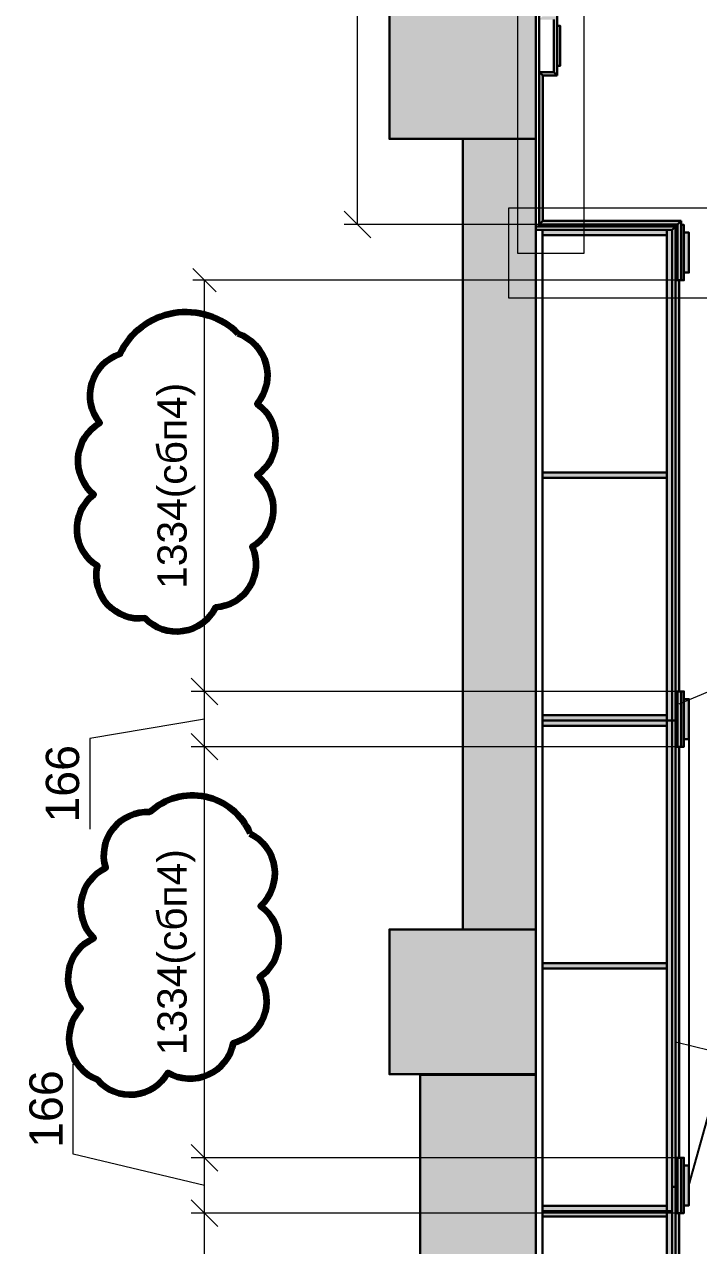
# Model space of a CAD drawing. Header units: millimetres. Extents: x 0 to 410, y 0 to 283.
# Drawn here: x 79.7 to 120.2, y 109.7 to 183 of the extents above; entities that cross this region are included whole.
import ezdxf
from ezdxf import colors
from ezdxf.entities.mleader import LeaderData, LeaderLine
from ezdxf.math import Vec2, Vec3

# ---------------------------------------------------------------- set-up
doc = ezdxf.new("R2010")
doc.units = ezdxf.units.MM
doc.layers.get('DEFPOINTS').update_dxf_attribs({"color": 106, "lineweight": 5})
for name, color, linetype, lineweight in [('A-Sect', 73, 'Continuous', 25), ('коррекция от 2013.04.17', 5, 'Continuous', 100), ('Линии Размерные и Текст', 1, 'Continuous', 5), ('толстая', 7, 'Continuous', 30)]:
    doc.layers.add(name, color=color, linetype=linetype, lineweight=lineweight)
doc.styles.get("Standard").update_dxf_attribs({"font": 'arial.ttf'})
doc.dimstyles.get("Standard").update_dxf_attribs({"dimscale": 0, "dimtxt": 2.5, "dimasz": 2, "dimexe": 1, "dimexo": 0, "dimgap": 0.75, "dimtad": 1, "dimdsep": 46, "dimtxsty": 'Standard', "dimblk": 'OBLIQUE', "dimcen": 1.5, "dimclrd": 256, "dimclre": 256, "dimclrt": 7, "dimazin": 0, "dimtfac": 1, "dimtmove": 1, "dimatfit": 3, "dimfxl": 1, "dimtolj": 1, "dimtzin": 0, "dimlwd": 5, "dimlwe": 5, "dimarcsym": 0})

# ---------------------------------------------------------------- blocks, each defined once
blk = doc.blocks.new('*U505')
at = {"layer": 'Линии Размерные и Текст'}
h = blk.add_hatch(color=190, dxfattribs=at)
h.dxf.hatch_style = 1
h.paths.add_polyline_path([(755.2, 12327), (755.2, 12141), (3063.2, 12141), (3063.2, 12700), (2902.2, 12700), (2902.2, 12327)])
h.paths.add_polyline_path([(3063.2, 12700), (3063.2, 12495), (7313.2, 12495), (7313.2, 10912), (10455.2, 10912), (10455.2, 7399), (10021.2, 7399), (10021.2, 2903), (12174.2, 2903), (12174.2, 1592.8), (12180.2, 1586.8), (12174.2, 1586.8), (12174.2, -265), (8408.6, -265), (8408.6, -613), (12519.2, -613), (12519.2, 3108), (10226.2, 3108), (10226.2, 7194), (10779.2, 7194), (10779.2, 11117), (7518.2, 11117), (7518.2, 12700)])
h = blk.add_hatch(color=190, dxfattribs=at)
h.dxf.hatch_style = 1
h.paths.add_polyline_path([(5880.4, 194.5), (5880.4, 179.5), (6000.4, 179.5), (6000.4, 194.5)])
h.paths.add_polyline_path([(5857.4, 179.5), (5857.4, 170.9), (6023.4, 170.9), (6023.4, 179.5)])
h.paths.add_polyline_path([(5857.4, 170.9), (5845.4, 170.9), (5855.8, 160.5), (6023.4, 160.5), (6023.4, 170.9)])
h.paths.add_polyline_path([(5855.8, 160.5), (5861.8, 154.5), (6023.4, 154.5), (6023.4, 160.5)])
h = blk.add_hatch(color=190, dxfattribs=at)
h.dxf.hatch_style = 1
h.paths.add_polyline_path([(7280.6, 194.5), (7280.6, 179.5), (7400.6, 179.5), (7400.6, 194.5)])
h.paths.add_polyline_path([(7257.6, 179.5), (7257.6, 171), (7423.6, 171), (7423.6, 179.5)])
h.paths.add_polyline_path([(7257.6, 171), (7257.6, 160.5), (7423.6, 160.5), (7423.6, 171)])
h.paths.add_polyline_path([(7257.6, 160.5), (7257.6, 154.5), (7423.6, 154.5), (7423.6, 160.5)])
h = blk.add_hatch(color=190, dxfattribs=at)
h.dxf.hatch_style = 1
h.paths.add_polyline_path([(8680.8, 194.5), (8680.8, 179.5), (8800.8, 179.5), (8800.8, 194.5)])
h.paths.add_polyline_path([(8657.8, 179.5), (8657.8, 171), (8823.8, 171), (8823.8, 179.5)])
h.paths.add_polyline_path([(8657.8, 171), (8657.8, 160.5), (8823.8, 160.5), (8823.8, 171)])
h.paths.add_polyline_path([(8657.8, 160.5), (8657.8, 154.5), (8823.8, 154.5), (8823.8, 160.5)])
h = blk.add_hatch(color=190, dxfattribs=at)
h.dxf.hatch_style = 1
h.paths.add_polyline_path([(5855.8, 160.5), (5855.8, -255), (5861.9, -255), (5861.9, 154.5)])
h.paths.add_polyline_path([(5845.4, 170.9), (5845.4, -244.6), (5855.8, -255), (5855.8, -255), (5855.8, 160.5)])
h.paths.add_polyline_path([(5871.9, 128.5), (5871.9, -245), (5887.9, -245), (5887.9, 128.5)])
h = blk.add_hatch(color=190, dxfattribs=at)
h.dxf.hatch_style = 1
h.paths.add_polyline_path([(6023.4, 164.9), (6023.4, 154.5), (7257.6, 154.5), (7257.6, 164.9)])
h = blk.add_hatch(color=190, dxfattribs=at)
h.dxf.hatch_style = 1
h.paths.add_polyline_path([(7423.6, 164.9), (7423.6, 154.5), (8657.8, 154.5), (8657.8, 164.9)])
h = blk.add_hatch(color=190, dxfattribs=at)
h.dxf.hatch_style = 1
h.paths.add_polyline_path([(8823.8, 164.9), (8823.8, 154.5), (10058, 154.5), (10058, 164.9)])
h = blk.add_hatch(color=190, dxfattribs=at)
h.dxf.hatch_style = 1
h.paths.add_polyline_path([(6600.5, 128.5), (6600.5, -245), (6616.5, -245), (6616.5, 128.5)])
h.paths.add_polyline_path([(5871.9, 144.5), (5871.9, 128.5), (5887.9, 128.5), (6600.5, 128.5), (6616.5, 128.5), (7329.1, 128.5), (7345.1, 128.5), (7345.1, 144.5)])
h = blk.add_hatch(color=190, dxfattribs=at)
h.dxf.hatch_style = 1
h.paths.add_polyline_path([(7329.1, 128.5), (7329.1, -245), (7345.1, -245), (7345.1, 128.5)])
h.paths.add_polyline_path([(7345.1, 128.5), (7345.1, -245), (7361.1, -245), (7361.1, 128.5)])
h.paths.add_polyline_path([(7345.1, 144.5), (7345.1, 128.5), (7361.1, 128.5), (8073.7, 128.5), (8089.7, 128.5), (8802.3, 128.5), (8818.3, 128.5), (8818.3, 144.5)])
h = blk.add_hatch(color=190, dxfattribs=at)
h.dxf.hatch_style = 1
h.paths.add_polyline_path([(8073.7, 128.5), (8073.7, -245), (8089.7, -245), (8089.7, 128.5)])
h = blk.add_hatch(color=190, dxfattribs=at)
h.dxf.hatch_style = 1
h.paths.add_polyline_path([(8802.3, 128.5), (8802.3, -245), (8818.3, -245), (8818.3, 128.5)])
h.paths.add_polyline_path([(8818.3, 128.5), (8818.3, -245), (8834.3, -245), (8834.3, 128.5)])
h = blk.add_hatch(color=190, dxfattribs=at)
h.dxf.hatch_style = 1
h.paths.add_polyline_path([(8818.3, 144.5), (8818.3, 128.5), (8834.3, 128.5), (9546.9, 128.5), (9546.9, -245), (9562.9, -245), (9562.9, 128.5), (10275.5, 128.5), (10291.5, 128.5), (10291.5, 144.5)])
h = blk.add_hatch(color=190, dxfattribs=at)
h.dxf.hatch_style = 1
h.paths.add_polyline_path([(5408.5, -244.6), (5398.2, -255), (5855.8, -255), (5845.4, -244.6), (5845.4, -244.6)])
h.paths.add_polyline_path([(5398.2, -211.4), (5398.2, -255), (5408.5, -244.6), (5408.5, -201)])
h.paths.add_polyline_path([(5230.5, -201), (5240.9, -211.4), (5398.2, -211.4), (5408.5, -201)])
h.paths.add_polyline_path([(5259.5, -192), (5259.5, -201), (5379.5, -201), (5379.5, -192)])
h.paths.add_polyline_path([(5230.5, -201), (5230.5, -244.6), (5240.9, -255), (5241, -255), (5241, -211.4)])
h = blk.add_hatch(color=190, dxfattribs=at)
h.dxf.hatch_style = 1
h.paths.add_polyline_path([(5164.2, -265), (5164.2, -705), (5599.2, -705), (5599.2, -265), (5398.1, -265)])
h = blk.add_hatch(color=190, dxfattribs=at)
h.dxf.hatch_style = 1
h.paths.add_polyline_path([(5599.2, -265), (5599.2, -485), (7972.2, -485), (7972.2, -265)])
h = blk.add_hatch(color=190, dxfattribs=at)
h.dxf.hatch_style = 1
h.paths.add_polyline_path([(7972.2, -265), (7972.2, -705), (8407.2, -705), (8407.2, -265)])
at = {"layer": 'толстая'}
for p, q in [((5845.4, -244.6), (5845.4, 170.9)), ((5845.4, 170.9), (5865.8, 150.5)), ((6023.4, 170.9), (5845.4, 170.9)), ((5855.8, 160.5), (6023.4, 160.5)), ((5855.8, 160.5), (5855.8, -255)), ((5861.8, 154.5), (11754.6, 154.5)), ((5861.9, 154.5), (5861.9, -265)), ((5865.8, 150.5), (5865.9, 150.5)), ((5871.9, 144.5), (5865.9, 150.5)), ((6023.4, 154.5), (6023.4, 170.9)), ((6023.4, 154.5), (6023.4, 164.9)), ((6023.4, 164.9), (7257.6, 164.9)), ((7257.6, 171), (7257.6, 154.5)), ((7423.6, 171), (7257.6, 171)), ((7257.6, 160.5), (7423.6, 160.5)), ((7345.1, 144.5), (7345.1, 154.5)), ((7423.6, 154.5), (7423.6, 171)), ((7423.6, 164.9), (8657.8, 164.9)), ((8657.8, 171), (8657.8, 154.5)), ((8823.8, 171), (8657.8, 171)), ((8657.8, 164.9), (8657.8, 154.5)), ((8657.8, 160.5), (8823.8, 160.5)), ((8657.8, 154.5), (8823.8, 154.5)), ((8745.2, 144.5), (8745.2, 154.5)), ((8823.8, 154.5), (8823.8, 171)), ((8823.8, 164.9), (8823.8, 154.5)), ((10058, 164.9), (8823.8, 164.9)), ((6023.4, 144.5), (5871.9, 144.5)), ((5871.9, 144.5), (5871.9, 144.5)), ((5871.9, 144.5), (7345.1, 144.5)), ((7257.6, 144.5), (6023.4, 144.5)), ((6023.4, 144.5), (7257.6, 144.5)), ((7345.1, 144.5), (8818.3, 144.5)), ((8657.8, 144.5), (7423.6, 144.5)), ((8818.3, 144.5), (10291.5, 144.5)), ((8823.8, 144.5), (10058, 144.5)), ((5230.5, -201), (5408.5, -201)), ((5240.9, -211.4), (5398.2, -211.4)), ((5408.5, -201), (5398.2, -211.4)), ((2301.1, -255), (5861.9, -255)), ((5398.1, -225.6), (5398.1, -255)), ((5408.5, -244.6), (5398.2, -255)), ((5845.4, -244.6), (5408.5, -244.6)), ((5855.8, -255), (5845.4, -244.6)), ((5855.8, -255), (5845.4, -244.6)), ((5388.2, -265), (5388.1, -265)), ((5388.1, -265), (5398.1, -265)), ((5388.2, -265), (5388.2, -265)), ((5398.1, -265), (5398.1, -265)), ((5398.1, -265), (5865.9, -265))]:
    blk.add_line(p, q, dxfattribs=at)
for points in [[(3063.2, 12495), (7313.2, 12495), (7313.2, 10912), (10455.2, 10912), (10455.2, 7399), (10021.2, 7399), (10021.2, 2903), (12174.2, 2903), (12174.2, -265), (8408.6, -265), (8408.6, -613), (12519.2, -613), (12519.2, 3108), (10226.2, 3108), (10226.2, 7194), (10779.2, 7194), (10779.2, 11117), (7518.2, 11117), (7518.2, 12700), (3063.2, 12700)], [(5855.8, -265), (5855.8, -265), (5388.2, -265), (5388.2, -265)], [(7972.2, -265), (7972.2, -485), (5599.2, -485), (5599.2, -265)]]:
    blk.add_lwpolyline(points, close=True, dxfattribs=at)
for points in [[(10226.2, 7194), (10226.2, 4286), (10226.2, 3108), (12519.2, 3108), (12519.2, -613), (8407.2, -613)], [(12174.2, -265), (8407.2, -265), (7972.2, -265), (5871.9, -265), (5871.9, -245), (5887.9, -245), (5887.9, 128.5), (6600.5, 128.5), (6600.5, -245), (6616.5, -245), (6616.5, 128.5), (7329.1, 128.5), (7329.1, -245), (7345.1, -245), (7361.1, -245), (7361.1, 128.5), (8073.7, 128.5), (8073.7, -245), (8089.7, -245), (8089.7, 128.5), (8802.3, 128.5), (8802.3, -245), (8818.3, -245), (8834.3, -245), (8834.3, 128.5), (9546.9, 128.5)], [(5880.4, 194.5), (5880.4, 194.5)], [(5880.4, 179.5), (5880.4, 194.5), (6000.4, 194.5), (6000.4, 179.5)], [(6000.4, 194.5), (6000.4, 194.5)], [(7280.6, 179.5), (7280.6, 194.5), (7400.6, 194.5), (7400.6, 179.5)], [(7280.6, 194.5), (7280.6, 194.5)], [(7400.6, 194.5), (7400.6, 194.5)], [(8680.8, 179.5), (8680.8, 194.5), (8800.8, 194.5), (8800.8, 179.5)], [(8680.8, 194.5), (8680.8, 194.5)], [(8800.8, 194.5), (8800.8, 194.5)], [(5857.4, 179.5), (5857.4, 179.5)], [(5857.4, 170.9), (5857.4, 179.5), (6023.4, 179.5), (6023.4, 170.9)], [(6023.4, 179.5), (6023.4, 179.5)], [(7257.6, 171), (7257.6, 179.5), (7423.6, 179.5), (7423.6, 171)], [(7257.6, 179.5), (7257.6, 179.5)], [(7423.6, 179.5), (7423.6, 179.5)], [(8657.8, 171), (8657.8, 179.5), (8823.8, 179.5), (8823.8, 171)], [(8657.8, 179.5), (8657.8, 179.5)], [(8823.8, 179.5), (8823.8, 179.5)], [(5871.9, 128.5), (5871.9, 144.5), (5871.9, 144.5), (5871.9, -245), (5871.9, -245), (5871.9, 128.5), (5887.9, 128.5)], [(6012.9, 144.5), (6012.9, 144.5)], [(6023.4, 144.5), (7257.6, 144.5), (7423.6, 144.5)], [(6600.5, 128.5), (6616.5, 128.5)], [(7329.1, 128.5), (7345.1, 128.5), (7361.1, 128.5)], [(7345.1, -245), (7345.1, 128.5), (7345.1, 144.5)], [(8657.8, 144.5), (7423.6, 144.5), (7423.6, 144.5), (8657.8, 144.5)], [(8073.7, 128.5), (8089.7, 128.5)], [(8802.3, 128.5), (8818.3, 128.5), (8834.3, 128.5)], [(8818.3, -245), (8818.3, 128.5), (8818.3, 144.5)], [(8823.8, 144.5), (10058, 144.5)], [(5259.5, -192), (5259.5, -192)], [(5259.5, -201), (5259.5, -192), (5379.5, -192), (5379.5, -201)], [(5379.5, -192), (5379.5, -192)], [(5398.2, -255), (5408.5, -244.6), (5408.5, -201)], [(5398.2, -255), (5398.2, -211.4)], [(5887.9, -245), (6600.5, -245)], [(6616.5, -245), (7329.1, -245)], [(7361.1, -245), (8073.7, -245)], [(8089.7, -245), (8802.3, -245)], [(8834.3, -245), (9546.9, -245)], [(2311.2, -265), (2311.2, -705), (2756.2, -705), (2756.2, -265), (5164.2, -265), (5398.1, -265)], [(5164.2, -265), (5164.2, -705), (5599.2, -705), (5599.2, -265)], [(5388.1, -265), (5388.1, -265), (5388.1, -265)], [(7972.2, -265), (7972.2, -705), (8407.2, -705), (8407.2, -265)], [(5599.2, -485), (7972.2, -485)]]:
    blk.add_lwpolyline(points, dxfattribs=at)
blk = doc.blocks.new('_OBLIQUE')
at = {"color": 0, "linetype": 'ByBlock'}
blk.add_line((-0.5, -0.5), (0.5, 0.5), dxfattribs=at)
blk = doc.blocks.new('*D595')
at = {"layer": 'DEFPOINTS', "color": 0, "transparency": 16777216}
for p in [(90.522, 111.636), (118.754, 111.636), (118.834, 86.953)]:
    blk.add_point(p, dxfattribs=at)
at = {"layer": 'Линии Размерные и Текст', "lineweight": 5, "transparency": 16777216}
for p, q in [((118.754, 111.636), (89.822, 111.636)), ((90.522, 86.953), (90.522, 111.636)), ((118.834, 86.953), (89.822, 86.953))]:
    blk.add_line(p, q, dxfattribs=at)
at = {"layer": 'Линии Размерные и Текст', "lineweight": 5, "transparency": 16777216, "xscale": 1.4, "yscale": 1.4, "zscale": 1.4}
for p, rotation in [((90.522, 111.636), 90), ((90.522, 86.953), 270)]:
    blk.add_blockref('_OBLIQUE', p, dxfattribs=dict(at, rotation=rotation))
at = {"layer": 'Линии Размерные и Текст', "color": 7, "transparency": 16777216, "insert": (88.844, 99.294), "char_height": 1.75, "attachment_point": 5, "rotation": 90}
blk.add_mtext('\\A1;1334(сбп4)', dxfattribs=at)
blk = doc.blocks.new('*D596')
at = {"layer": 'DEFPOINTS', "color": 0, "transparency": 16777216}
for p in [(90.522, 114.956), (118.755, 114.956), (118.754, 111.636)]:
    blk.add_point(p, dxfattribs=at)
at = {"layer": 'Линии Размерные и Текст', "lineweight": 5, "transparency": 16777216}
for p, q in [((82.645, 115.163), (82.645, 120.592)), ((90.522, 113.296), (82.645, 115.163)), ((118.755, 114.956), (89.722, 114.956)), ((90.522, 111.636), (90.522, 114.956)), ((118.754, 111.636), (89.722, 111.636))]:
    blk.add_line(p, q, dxfattribs=at)
at = {"layer": 'Линии Размерные и Текст', "lineweight": 5, "transparency": 16777216, "xscale": 1.6, "yscale": 1.6, "zscale": 1.6}
for p, rotation in [((90.522, 114.956), 90), ((90.522, 111.636), 270)]:
    blk.add_blockref('_OBLIQUE', p, dxfattribs=dict(at, rotation=rotation))
at = {"layer": 'Линии Размерные и Текст', "color": 7, "transparency": 16777216, "insert": (81.024, 117.878), "char_height": 2, "attachment_point": 5, "rotation": 90}
blk.add_mtext('\\A1;166', dxfattribs=at)
blk = doc.blocks.new('*D597')
at = {"layer": 'DEFPOINTS', "color": 0, "transparency": 16777216}
for p in [(90.522, 139.64), (118.755, 139.64), (118.755, 114.956)]:
    blk.add_point(p, dxfattribs=at)
at = {"layer": 'Линии Размерные и Текст', "lineweight": 5, "transparency": 16777216}
for p, q in [((118.755, 139.64), (89.822, 139.64)), ((90.522, 114.956), (90.522, 139.64)), ((118.755, 114.956), (89.822, 114.956))]:
    blk.add_line(p, q, dxfattribs=at)
at = {"layer": 'Линии Размерные и Текст', "lineweight": 5, "transparency": 16777216, "xscale": 1.4, "yscale": 1.4, "zscale": 1.4}
for p, rotation in [((90.522, 139.64), 90), ((90.522, 114.956), 270)]:
    blk.add_blockref('_OBLIQUE', p, dxfattribs=dict(at, rotation=rotation))
at = {"layer": 'Линии Размерные и Текст', "color": 7, "transparency": 16777216, "insert": (88.844, 127.298), "char_height": 1.75, "attachment_point": 5, "rotation": 90}
blk.add_mtext('\\A1;1334(сбп4)', dxfattribs=at)
blk = doc.blocks.new('*D598')
at = {"layer": 'DEFPOINTS', "color": 0, "transparency": 16777216}
for p in [(90.522, 142.96), (118.755, 142.96), (118.755, 139.64)]:
    blk.add_point(p, dxfattribs=at)
at = {"layer": 'Линии Размерные и Текст', "lineweight": 5, "transparency": 16777216}
for p, q in [((118.755, 142.96), (89.722, 142.96)), ((90.522, 139.64), (90.522, 142.96)), ((90.522, 141.3), (83.632, 140.124)), ((83.632, 140.124), (83.632, 134.695)), ((118.755, 139.64), (89.722, 139.64))]:
    blk.add_line(p, q, dxfattribs=at)
at = {"layer": 'Линии Размерные и Текст', "lineweight": 5, "transparency": 16777216, "xscale": 1.6, "yscale": 1.6, "zscale": 1.6}
for p, rotation in [((90.522, 142.96), 90), ((90.522, 139.64), 270)]:
    blk.add_blockref('_OBLIQUE', p, dxfattribs=dict(at, rotation=rotation))
at = {"layer": 'Линии Размерные и Текст', "color": 7, "transparency": 16777216, "insert": (82.011, 137.409), "char_height": 2, "attachment_point": 5, "rotation": 90}
blk.add_mtext('\\A1;166', dxfattribs=at)
blk = doc.blocks.new('*D599')
at = {"layer": 'DEFPOINTS', "color": 0, "transparency": 16777216}
for p in [(90.522, 167.644), (118.754, 167.644), (118.755, 142.96)]:
    blk.add_point(p, dxfattribs=at)
at = {"layer": 'Линии Размерные и Текст', "lineweight": 5, "transparency": 16777216}
for p, q in [((118.754, 167.644), (89.822, 167.644)), ((90.522, 142.96), (90.522, 167.644)), ((118.755, 142.96), (89.822, 142.96))]:
    blk.add_line(p, q, dxfattribs=at)
at = {"layer": 'Линии Размерные и Текст', "lineweight": 5, "transparency": 16777216, "xscale": 1.4, "yscale": 1.4, "zscale": 1.4}
for p, rotation in [((90.522, 167.644), 90), ((90.522, 142.96), 270)]:
    blk.add_blockref('_OBLIQUE', p, dxfattribs=dict(at, rotation=rotation))
at = {"layer": 'Линии Размерные и Текст', "color": 7, "transparency": 16777216, "insert": (88.844, 155.302), "char_height": 1.75, "attachment_point": 5, "rotation": 90}
blk.add_mtext('\\A1;1334(сбп4)', dxfattribs=at)
blk = doc.blocks.new('*D600')
at = {"layer": 'DEFPOINTS', "color": 0, "transparency": 16777216}
for p in [(99.729, 231.501), (110.852, 231.501), (110.644, 170.996)]:
    blk.add_point(p, dxfattribs=at)
at = {"layer": 'Линии Размерные и Текст', "lineweight": 5, "transparency": 16777216}
for p, q in [((110.852, 231.501), (98.929, 231.501)), ((99.729, 170.996), (99.729, 231.501)), ((110.644, 170.996), (98.929, 170.996))]:
    blk.add_line(p, q, dxfattribs=at)
at = {"layer": 'Линии Размерные и Текст', "lineweight": 5, "transparency": 16777216, "xscale": 1.6, "yscale": 1.6, "zscale": 1.6}
for p, rotation in [((99.729, 231.501), 90), ((99.729, 170.996), 270)]:
    blk.add_blockref('_OBLIQUE', p, dxfattribs=dict(at, rotation=rotation))
at = {"layer": 'Линии Размерные и Текст', "color": 7, "transparency": 16777216, "insert": (97.818, 201.148), "char_height": 2, "attachment_point": 5, "rotation": 90}
blk.add_mtext('\\A1;3025(+мп)', dxfattribs=at)
blk = doc.blocks.new('_None')

msp = doc.modelspace()

# ---------------------------------------------------------------- linework, layer by layer
at = {"layer": 'коррекция от 2013.04.17'}
for points in [[(92.5412, 164.4467, -0.5205671), (93.6864, 160.2259, -0.5205671), (93.6864, 160.2259, -0.5205671), (93.6864, 155.9336, -0.5205671), (93.6864, 155.9336, -0.5205671), (93.4001, 151.6413, -0.5205671), (93.4001, 151.6413, -0.5205671), (91.1813, 147.9929, -0.5205671), (91.1813, 147.9929, -0.5205671), (86.9583, 147.349, -0.5205671), (86.9583, 147.349, -0.5205671), (84.0952, 150.4967, -0.5205671), (84.0952, 150.4967, -0.5205671), (83.8805, 154.789, -0.5205671), (83.8805, 154.789, -0.5205671), (84.2384, 159.0813, -0.5205671), (84.2384, 159.0813, -0.5205671), (85.4552, 163.2305, -0.5205671), (85.4552, 163.2305, -0.5205671)], [(93.2586, 134.4356, -0.5205671), (93.9028, 130.0717, -0.5205671), (93.9028, 130.0717, -0.5205671), (93.8312, 125.7794, -0.5205671), (93.8312, 125.7794, -0.5205671), (92.2565, 121.8448, -0.5205671), (92.2565, 121.8448, -0.5205671), (88.3198, 120.0564, -0.5205671), (88.3198, 120.0564, -0.5205671), (84.0968, 119.6271, -0.5205671), (84.0968, 119.6271, -0.5205671), (83.0947, 123.9194, -0.5205671), (83.0947, 123.9194, -0.5205671), (83.8821, 128.1402, -0.5205671), (83.8821, 128.1402, -0.5205671), (84.5978, 132.361, -0.5205671), (84.5978, 132.361, -0.5205671), (87.2462, 135.7233, -0.5205671), (87.2462, 135.7233, -0.5205671)]]:
    msp.add_lwpolyline(points, format="xyb", close=True, dxfattribs=at)
at = {"layer": 'Линии Размерные и Текст'}
for p, q in [((159.7664, 159.3973), (119.0257, 142.1924)), ((140.1581, 116.6032), (118.9089, 121.8832))]:
    msp.add_line(p, q, dxfattribs=at)
for points in [[(109.352, 232.1975), (113.325, 232.1975), (113.325, 169.2539), (109.352, 169.2539)], [(108.8186, 171.9997), (120.788, 171.9997), (120.788, 166.5715), (108.8186, 166.5715)]]:
    msp.add_lwpolyline(points, close=True, dxfattribs=at)

# ---------------------------------------------------------------- block references
at = {"layer": 'A-Sect', "color": 73, "linetype": 'Continuous', "lineweight": 25, "xscale": 0.02, "yscale": 0.02, "zscale": 0.02, "rotation": 270}
msp.add_blockref('*U505', (115.7428, 288.1121), dxfattribs=at)

# ---------------------------------------------------------------- dimensions: what is measured, and where the dimension line sits
at = {"layer": 'Линии Размерные и Текст'}
dim = msp.add_linear_dim(base=(99.7288, 231.5012), p1=(110.6436, 170.9956), p2=(110.8516, 231.5012), angle=270, text='<>(+мп)', dimstyle='Standard', override={"dimscale": 0.8, "dimdec": 0, "dimlfac": 50, "dimpost": '<>', "dimtmove": 1}, dxfattribs=at)
dim.commit()
dim.dimension.update_dxf_attribs({"geometry": '*D600', "text_midpoint": (99.7288, 201.1481), "dimtype": 160})
for base, p1, p2, picture, middle in [((90.5218, 167.6436), (118.7548, 142.9599), (118.7536, 167.6436), '*D599', (88.8436, 155.3017)), ((90.5218, 139.6399), (118.7548, 114.9562), (118.7548, 139.6399), '*D597', (88.8436, 127.298)), ((90.5218, 111.6362), (118.8336, 86.9525), (118.7542, 111.6362), '*D595', (88.8436, 99.2944))]:
    dim = msp.add_linear_dim(base=base, p1=p1, p2=p2, angle=90, text='1334(сбп4)', dimstyle='Standard', override={"dimscale": 0.7, "dimdec": 0, "dimlfac": 50, "dimpost": '<>'}, dxfattribs=at)
    dim.commit()
    dim.dimension.update_dxf_attribs({"geometry": picture, "text_midpoint": middle})
for base, p1, p2, picture, middle in [((90.5218, 142.9599), (118.7548, 139.6399), (118.7548, 142.9599), '*D598', (83.6323, 139.5239)), ((90.5218, 114.9562), (118.7542, 111.6362), (118.7548, 114.9562), '*D596', (82.6448, 115.7631))]:
    dim = msp.add_linear_dim(base=base, p1=p1, p2=p2, angle=90, dimstyle='Standard', override={"dimscale": 0.8, "dimdec": 0, "dimlfac": 50, "dimpost": '<>'}, dxfattribs=at)
    dim.commit()
    dim.dimension.update_dxf_attribs({"geometry": picture, "text_midpoint": middle, "dimtype": 160})

# ---------------------------------------------------------------- leaders
ml = msp.add_multileader_mtext('Standard', dxfattribs=at)
ml.set_content('IV(90%%D)', color=256)
ml.set_leader_properties()
ml.set_arrow_properties(name='NONE')
ml.build(insert=Vec2(0, 0))
ml.multileader.update_dxf_attribs({"text_right_attachment_type": 6, "dogleg_length": 0.36})
ctx = ml.context
ctx.base_point, ctx.plane_origin = Vec3(126.8509, 138.0522), Vec3(105.82, 155.3746)
ctx.right_attachment = 6
notes = []
notes.append((ctx, [(0, (1, 1, 0), (126.4909, 138.0522), (1, 0), 0.36, [(0, [(119.6328, 141.2999), (119.6328, 113.2962)], 0, [])])]))
ctx.mtext.insert, ctx.mtext.flow_direction = Vec3(128.8509, 140.6402), 5
for ctx, leaders in notes:
    for number, flags, end, landing, length, lines in leaders:
        leader = LeaderData()
        leader.index, (leader.has_last_leader_line, leader.has_dogleg_vector, leader.attachment_direction) = number, flags
        leader.last_leader_point, leader.dogleg_vector, leader.dogleg_length = Vec3(end), Vec3(landing), length
        for number, points, colour, breaks in lines:
            line = LeaderLine()
            line.index, line.vertices, line.color, line.breaks = number, Vec3.list(points), colors.encode_raw_color(colour), breaks
            leader.lines.append(line)
        ctx.leaders.append(leader)

doc.saveas('drawing.dxf')
